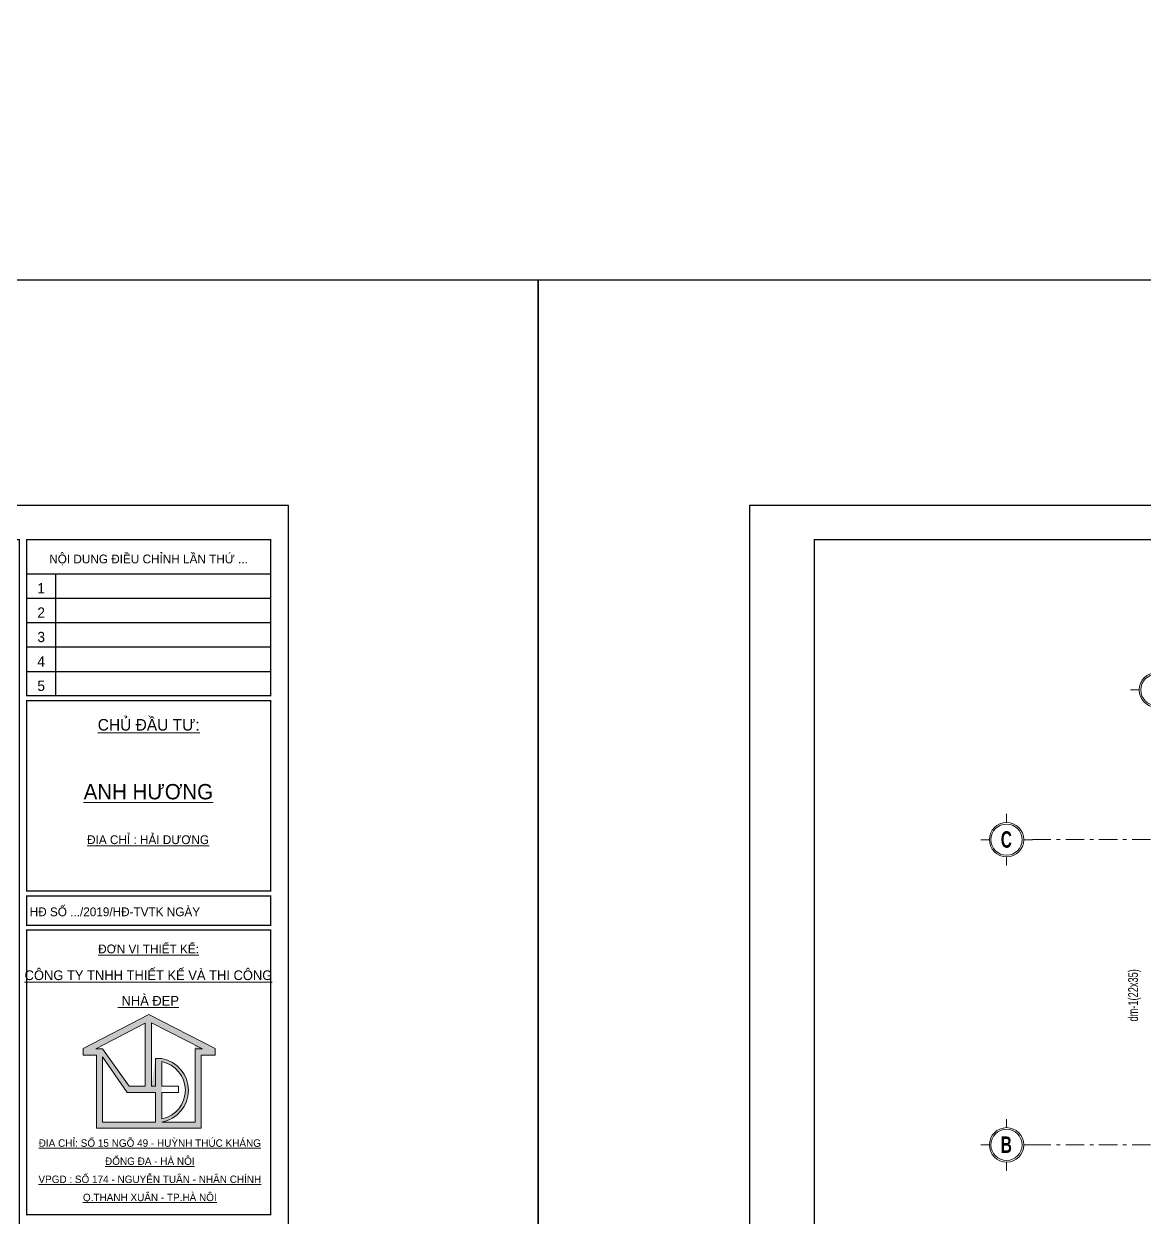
# Model space of a CAD drawing. Extents: x -1855204 to -1466800, y -1308584 to -996495.
# Drawn here: x -1794642 to -1780987, y -1165205 to -1150661 of the extents above; entities that cross this region are included whole.
import ezdxf
from ezdxf.enums import TextEntityAlignment as Align

# ---------------------------------------------------------------- set-up
doc = ezdxf.new("R2010")
doc.units = 0
doc.header["$LTSCALE"] = 150
doc.linetypes.add('_Tim', pattern=[9, 5, -1.5, 1, -1.5])
doc.linetypes.add('HIDDEN', pattern=[0.375, 0.25, -0.125])
doc.layers.get('0').update_dxf_attribs({"lineweight": 18})
doc.layers.get('Defpoints').update_dxf_attribs({"lineweight": 18})
for name, color, linetype, lineweight in [('05.Text', 253, 'Continuous', 18), ('11.Khung bo', 32, 'Continuous', 50), ('12.Khung', 36, 'Continuous', 25), ('KCVN-THAY', 7, 'Continuous', 25), ('LS-DIM', 251, 'Continuous', 13), ('LS-TEXT', 60, 'Continuous', 20), ('LS-THAY', 7, 'Continuous', 20), ('LS-TRUC', 108, '_Tim', 9)]:
    doc.layers.add(name, color=color, linetype=linetype, lineweight=lineweight)
doc.styles.add('AVANT', font='')
doc.styles.add('AVANTHB', font='')
doc.styles.add('KCVN-LEADER', font='vnromadi.shx', dxfattribs={"width": 0.7, "height": 4})
doc.styles.add('VnAvantH', font='')
doc.styles.get('AVANT').set_extended_font_data('.VnAvant')
doc.styles.get('AVANTHB').set_extended_font_data('.VnAvantH', bold=True)
doc.styles.get('VnAvantH').set_extended_font_data('.VnAvantH')

# ---------------------------------------------------------------- blocks, each defined once
blk = doc.blocks.new('*U4')
at = {"layer": 'KCVN-THAY', "color": 140}
blk.add_lwpolyline([(214871.76, 86966.68), (215381.8, 86966.68), (215381.8, 86579.68), (214871.76, 86579.68)], close=True, dxfattribs=at)
blk = doc.blocks.new('100')
at = {"layer": '05.Text'}
h = blk.add_hatch(color=3, dxfattribs=at)
h.paths.add_polyline_path([(1897375, -927367), (1897375, -927501), (1897646, -927501), (1897646, -928998), (1898856, -928998), (1899794, -928998), (1899794, -927501), (1900078, -927501), (1900078, -927366), (1898717, -926668)])
h.paths.add_polyline_path([(1898772, -928138), (1898858, -927562, -0.921492), (1898987, -928872), (1899668, -928872), (1899668, -927297), (1898772, -926837)], flags=16)
h.paths.add_polyline_path([(1898646, -926846), (1898646, -928138), (1898318, -928138), (1897771, -927375), (1897631, -927375)], flags=16)
h.paths.add_polyline_path([(1898982, -927636, -0.822042), (1898987, -928808), (1898987, -928139), (1898982, -928139)], flags=16)
h.paths.add_polyline_path([(1897771, -927537), (1898273, -928265), (1898856, -928265), (1898856, -928872), (1897771, -928872)], flags=16)
for p, q in [((1898717, -926668), (1897375, -927367)), ((1900078, -927366), (1898717, -926668)), ((1898646, -926846), (1897631, -927375)), ((1898646, -926846), (1898646, -928138)), ((1899821, -927376), (1898772, -926837)), ((1898772, -926837), (1898772, -928138)), ((1897375, -927367), (1897375, -927501)), ((1897375, -927501), (1897646, -927501)), ((1897631, -927375), (1897771, -927375)), ((1897646, -927501), (1897646, -928998)), ((1897771, -927375), (1897771, -927375)), ((1897771, -927375), (1898318, -928138)), ((1897771, -927537), (1897771, -928872)), ((1898273, -928265), (1897771, -927537)), ((1899668, -928872), (1899668, -927376)), ((1899668, -927376), (1899821, -927376)), ((1899794, -928998), (1899794, -927501)), ((1899794, -927501), (1900078, -927501)), ((1900078, -927501), (1900078, -927366)), ((1898856, -928138), (1898856, -927573)), ((1898856, -928138), (1898856, -927573)), ((1898856, -927573), (1898987, -927573)), ((1898982, -927636), (1898982, -928139)), ((1898856, -928265), (1898273, -928265)), ((1898318, -928138), (1898646, -928138)), ((1898772, -928138), (1898856, -928138)), ((1898856, -928872), (1898856, -928265)), ((1898982, -928139), (1899330, -928139)), ((1899330, -928265), (1898987, -928265)), ((1898987, -928265), (1898987, -928808)), ((1899330, -928139), (1899330, -928265)), ((1897646, -928998), (1898856, -928998)), ((1897771, -928872), (1898856, -928872)), ((1898856, -928998), (1899794, -928998)), ((1898987, -928872), (1899668, -928872))]:
    blk.add_line(p, q, dxfattribs=at)
for radius, start, end in [(598, 281.4298, 79.1164), (660, 280.3316, 79.6684)]:
    blk.add_arc((1898869, -928223), radius, start, end, dxfattribs=at)
at = {"layer": '11.Khung bo', "const_width": 26.7}
for points in [[(1860913, -945240), (1860913, -916940), (1896063, -916940), (1896063, -945240)], [(1896213, -920140), (1896213, -916940), (1901213, -916940), (1901213, -920140)], [(1896213, -924140), (1901213, -924140), (1901213, -920240), (1896213, -920240)], [(1896213, -924840), (1901213, -924840), (1901213, -924240), (1896213, -924240)], [(1896213, -930771), (1901213, -930771), (1901213, -924940), (1896213, -924940)]]:
    blk.add_lwpolyline(points, close=True, dxfattribs=at)
at = {"layer": '12.Khung'}
for p, q in [((1896213, -917640), (1901213, -917640)), ((1896813, -920140), (1896813, -917640)), ((1896213, -918140), (1901213, -918140)), ((1896213, -918640), (1901213, -918640)), ((1896213, -919140), (1901213, -919140)), ((1896213, -919640), (1901213, -919640))]:
    blk.add_line(p, q, dxfattribs=at)
at = {"layer": '12.Khung', "color": 1}
blk.add_lwpolyline([(1901579, -945940), (1901579, -916240), (1859580, -916240), (1859580, -945940)], close=True, dxfattribs=at)
at = {"layer": '05.Text', "style": 'VnAvantH'}
for s, p in [('Néi dung ®iÒu chØnh lÇn thø ...', (1898713, -917329)), ('H§ sè .../2019/H§-TVTK ngµy ', (1898057, -924540))]:
    blk.add_text(s, height=180, dxfattribs=at).set_placement(p, align=Align.MIDDLE)
at = {"layer": '05.Text'}
for s, height, style, p in [('1', 210, 'AVANT', (1896513, -918040)), ('2', 210, 'AVANT', (1896513, -918540)), ('3', 210, 'AVANT', (1896513, -919040)), ('4', 210, 'AVANT', (1896513, -919540)), ('5', 210, 'AVANT', (1896513, -920040)), ('%%uChñ ®Çu t\xad:', 237.6, 'VnAvantH', (1898716, -920853)), ('%%Uanh H¦¥NG', 313.63, 'VnAvantH', (1898709, -922261)), ('%%U®Þa chØ : H¶I D¦¥NG', 180, 'VnAvantH', (1898703, -923178)), ('%%U®¬n vÞ thiÕt kÕ:', 180, 'VnAvantH', (1898713, -925416)), ('%%Uc«ng ty tnhh thiÕt kÕ vµ thi c«ng', 198, 'VnAvantH', (1898711, -925964)), ('%%U nhµ ®Ñp', 198, 'VnAvantH', (1898711, -926487)), ('%%U®Þa chØ: sè 15 ngâ 49 - huúnh thóc kh¸ng', 152.46, 'VnAvantH', (1898739, -929380)), ('%%U®èng ®a - hµ néi', 152.46, 'VnAvantH', (1898739, -929751)), ('%%Uvpgd : sè 174 - nguyÔn tu©n - nh©n chÝnh', 152.46, 'VnAvantH', (1898739, -930122)), ('%%Uq.thanh xu©n - tp.hµ néi', 152.46, 'VnAvantH', (1898739, -930493))]:
    blk.add_text(s, height=height, dxfattribs=dict(at, style=style)).set_placement(p, align=Align.CENTER)
blk = doc.blocks.new('DANHTRUC')
for p, q in [((980383, -947347), (980383, -947137)), ((979963, -947767), (979753, -947767)), ((980803, -947767), (981013, -947767)), ((980383, -948187), (980383, -948397))]:
    blk.add_line(p, q)
for radius in [420, 380]:
    blk.add_circle((980383, -947767), radius)
blk = doc.blocks.new('Q51XXCCZC')
at = {"layer": 'LS-TRUC', "ltscale": 0.3}
for p, q in [((-2289555.4, -1002712), (-2274455.4, -1002712)), ((-2289555.4, -1006432), (-2274455.4, -1006432))]:
    blk.add_line(p, q, dxfattribs=at)
at = {"layer": '05.Text', "xscale": 0.5, "yscale": 0.5, "zscale": 0.5}
for p in [(-2778237.1, -527003.7), (-2780062.1, -528828.7), (-2780062.1, -532548.7)]:
    blk.add_blockref('DANHTRUC', p, dxfattribs=at)
at = {"layer": '05.Text', "style": 'AVANTHB', "width": 0.7}
for s, p in [('c', (-2289941.2, -1002809.7)), ('b', (-2289941.2, -1006529.7))]:
    blk.add_text(s, height=200, dxfattribs=at).set_placement(p)
blk = doc.blocks.new('QQ5252155')
at = {"layer": 'LS-DIM', "linetype": 'HIDDEN', "ltscale": 3}
blk.add_blockref('Q51XXCCZC', (0, 0), dxfattribs=at)

msp = doc.modelspace()

# ---------------------------------------------------------------- linework, layer by layer
at = {"layer": 'LS-THAY', "color": 140}
for points in [[(-1855203.6, -1102778.1), (-1466800.5, -1102777.6), (-1466800.3, -1153782.1), (-1855203.4, -1153782.6)], [(-1855203.4, -1153782.6), (-1466800.3, -1153782.1), (-1466800.3, -1192482.8), (-1855203.4, -1192482.8)]]:
    msp.add_lwpolyline(points, close=True, dxfattribs=at)

# ---------------------------------------------------------------- block references
at = {"layer": '05.Text', "xscale": 0.5948727274080738, "yscale": 0.5948727274080738, "zscale": 0.5948727274080738}
for p in [(-2922615.1, -611484.6), (-2892012.5, -611484.6)]:
    msp.add_blockref('100', p, dxfattribs=at)
at = {"layer": 'Defpoints', "xscale": 60, "yscale": 60, "zscale": 60}
for p in [(-14711282.3, -6371783.3), (-14680679.7, -6371783.3)]:
    msp.add_blockref('*U4', p, dxfattribs=at)
at = {"layer": 'LS-DIM'}
msp.add_blockref('QQ5252155', (507206.7, -157892), dxfattribs=at)

# ---------------------------------------------------------------- texts
at = {"layer": 'LS-TEXT', "color": 60, "style": 'KCVN-LEADER', "width": 0.7}
msp.add_text('dm-1(22x35)', height=120, rotation=90, dxfattribs=at).set_placement((-1781061.9, -1162501.3), align=Align.CENTER)

doc.saveas('drawing.dxf')
